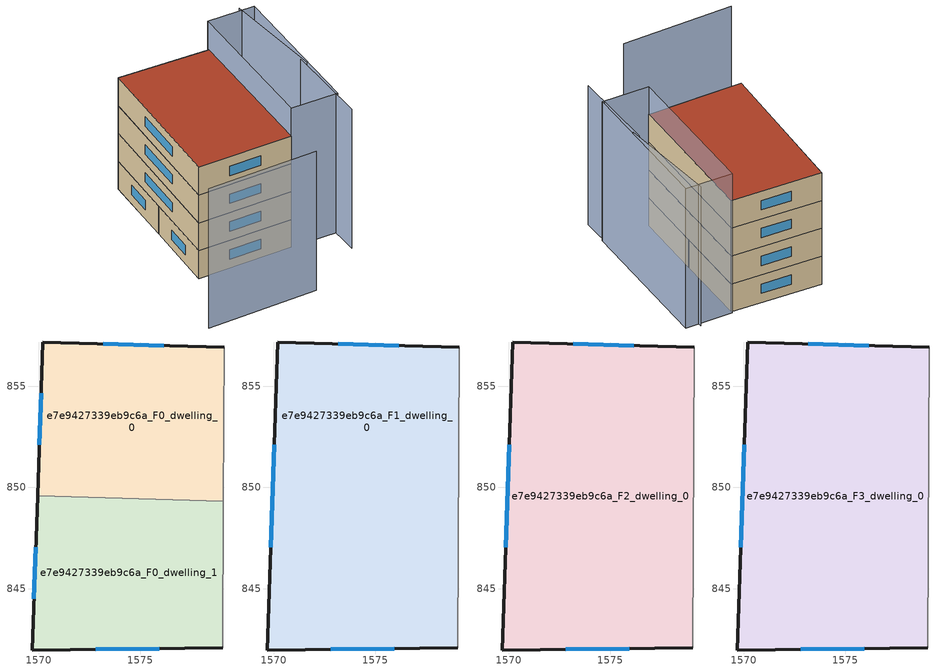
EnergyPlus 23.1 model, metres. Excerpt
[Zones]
e7e9427339eb9c6a_F0_dwelling_0
 floor ground (EU_floor_Construction): 1579.14,856.91 1579.1,849.32 1569.93,849.58 1570.19,857.17 z0
 wall outside (EU_wall_Construction): 1579.14,856.91 1570.19,857.17 1569.93,849.58 z0:3
 wall adiabatic (EU_wall_Construction): 1579.1,849.32 1579.14,856.91 z0:3
 wall to e7e9427339eb9c6a_F0_dwelling_1 (EU_wall_Construction): 1569.93,849.58 1579.1,849.32 z0:3
 window (EU_Window_Construction): 1570.11,854.64 1570.02,852.11 / 1576.16,857 1573.18,857.08 z1:2
e7e9427339eb9c6a_F0_dwelling_1
 floor ground (EU_floor_Construction): 1579.1,849.32 1579.06,842.09 1569.67,841.98 1569.93,849.58 z0
 wall outside (EU_wall_Construction): 1569.93,849.58 1569.67,841.98 1579.06,842.09 z0:3
 wall adiabatic (EU_wall_Construction): 1579.06,842.09 1579.1,849.32 z0:3
 window (EU_Window_Construction): 1572.8,842.02 1575.93,842.05 / 1569.85,847.05 1569.76,844.52 z1:2
e7e9427339eb9c6a_F1_dwelling_0
 floor to e7e9427339eb9c6a_F0_dwelling_0 (EU_floor_Construction): 1579.14,856.91 1579.1,849.32 1569.93,849.58 1570.19,857.17 z3
 floor to e7e9427339eb9c6a_F0_dwelling_1 (EU_floor_Construction): 1579.1,849.32 1579.06,842.09 1569.67,841.98 1569.93,849.58 z3
 wall outside (EU_wall_Construction): 1579.14,856.91 1570.19,857.17 1569.67,841.98 1579.06,842.09 z3:6
 wall adiabatic (EU_wall_Construction): 1579.06,842.09 1579.14,856.91 z3:6
 window (EU_Window_Construction): 1572.8,842.02 1575.93,842.05 / 1570.02,852.11 1569.85,847.04 / 1576.16,857 1573.18,857.08 z4:5
e7e9427339eb9c6a_F2_dwelling_0
 floor to e7e9427339eb9c6a_F1_dwelling_0 (EU_floor_Construction): 1579.14,856.91 1579.06,842.09 1569.67,841.98 1570.19,857.17 z6
 wall outside (EU_wall_Construction): 1579.14,856.91 1570.19,857.17 1569.67,841.98 1579.06,842.09 z6:9
 wall adiabatic (EU_wall_Construction): 1579.06,842.09 1579.14,856.91 z6:9
 window (EU_Window_Construction): 1572.8,842.02 1575.93,842.05 / 1570.02,852.11 1569.85,847.04 / 1576.16,857 1573.18,857.08 z7:8
e7e9427339eb9c6a_F3_dwelling_0
 floor to e7e9427339eb9c6a_F2_dwelling_0 (EU_floor_Construction): 1579.14,856.91 1579.06,842.09 1569.67,841.98 1570.19,857.17 z9
 wall outside (EU_wall_Construction): 1579.14,856.91 1570.19,857.17 1569.67,841.98 1579.06,842.09 z9:12
 wall adiabatic (EU_wall_Construction): 1579.06,842.09 1579.14,856.91 z9:12
 window (EU_Window_Construction): 1572.8,842.02 1575.93,842.05 / 1570.02,852.11 1569.85,847.04 / 1576.16,857 1573.18,857.08 z10:11
 roof outside (EU_roof_Construction): 1579.06,842.09 1579.14,856.91 1570.19,857.17 1569.67,841.98 z12
shading: 1566.78,835.12 1577.75,835.41 / 1583.57,839.39 1583.4,848.09 / 1583.63,847.42 1582.47,857.42 / 1579.06,842.09 1579.14,857.08 / 1579.14,857.08 1583.8,857.05 / 1583.8,857.05 1583.72,842.07 / 1583.72,842.07 1579.06,842.09 z0:15
[Building]
EU S2 Campaign: North Axis=0; Terrain=City; Solar Distribution=FullExterior
[Site:Location]
Bologna: Latitude=44.5; Longitude=11.25; Time Zone=1; Elevation=37
[SizingPeriod:WeatherFileDays]
AnnualSizingPeriod: Begin Month=1; Begin Day of Month=1; End Month=12; End Day of Month=31; Day of Week for Start Day=Monday; Use Weather File Daylight Saving Period=No; Use Weather File Rain and Snow Indicators=No
[MATERIAL]
EU_InternalMass_Material: Roughness=MediumRough; Thickness=0.1; Conductivity=1; Density=1800; Specific Heat=900; Thermal Absorptance=0.9; Solar Absorptance=0.7; Visible Absorptance=0.7
[MATERIAL:NOMASS] Roughness=MediumRough; Thermal Absorptance=0.9; Solar Absorptance=0.7; Visible Absorptance=0.7
Name | Thermal Resistance
EU_wall_NoMass | 0.937881
EU_roof_NoMass | 0.548572
EU_floor_NoMass | 0.71348
[WINDOWMATERIAL:SIMPLEGLAZINGSYSTEM]
EU_Window_SimpleGlazing: UFactor=4.25633; Solar Heat Gain Coefficient=0.85; Visible Transmittance=0.85
[CONSTRUCTION]
EU_wall_Construction: EU_wall_NoMass
EU_roof_Construction: EU_roof_NoMass
EU_floor_Construction: EU_floor_NoMass
EU_InternalMass_Construction: EU_InternalMass_Material
EU_Window_Construction: EU_Window_SimpleGlazing
[ZONE] Type=1; Multiplier=1; Ceiling Height=autocalculate; Floor Area=autocalculate; Part of Total Floor Area=Yes
Name | Volume
e7e9427339eb9c6a_F0_dwelling_0 | 206.429
e7e9427339eb9c6a_F1_dwelling_0 | 412.841
e7e9427339eb9c6a_F2_dwelling_0; e7e9427339eb9c6a_F3_dwelling_0 | 412.842
e7e9427339eb9c6a_F0_dwelling_1 | 206.416
[INTERNALMASS] Construction=EU_InternalMass_Construction
Name | Zone or ZoneList | Surface Area
e7e9427339eb9c6a_F0_dwelling_0_EU_InternalMass | e7e9427339eb9c6a_F0_dwelling_0 | 68.8102
e7e9427339eb9c6a_F0_dwelling_1_EU_InternalMass | e7e9427339eb9c6a_F0_dwelling_1 | 68.8053
e7e9427339eb9c6a_F1_dwelling_0_EU_InternalMass | e7e9427339eb9c6a_F1_dwelling_0 | 137.614
e7e9427339eb9c6a_F2_dwelling_0_EU_InternalMass | e7e9427339eb9c6a_F2_dwelling_0 | 137.614
e7e9427339eb9c6a_F3_dwelling_0_EU_InternalMass | e7e9427339eb9c6a_F3_dwelling_0 | 137.614
[OTHEREQUIPMENT] Fuel Type=Electricity; Design Level Calculation Method=Watts/Area; Power per Zone Floor Area=1; Fraction Latent=0; Fraction Radiant=0; Fraction Lost=0; Carbon Dioxide Generation Rate=0; EndUse Subcategory=EU_Step8_InternalGains
Name | Zone or ZoneList or Space or SpaceList | Schedule
EU_Step8_InternalGain_e7e9427339eb9c6a_F0_dwelling_0_f000 | e7e9427339eb9c6a_F0_dwelling_0 | EU_Step8_GainSchedule_e7e9427339eb9c6a_F0_dwelling_0_f000
EU_Step8_InternalGain_e7e9427339eb9c6a_F0_dwelling_1_f000 | e7e9427339eb9c6a_F0_dwelling_1 | EU_Step8_GainSchedule_e7e9427339eb9c6a_F0_dwelling_1_f000
EU_Step8_InternalGain_e7e9427339eb9c6a_F1_dwelling_0_f000 | e7e9427339eb9c6a_F1_dwelling_0 | EU_Step8_GainSchedule_e7e9427339eb9c6a_F1_dwelling_0_f000
EU_Step8_InternalGain_e7e9427339eb9c6a_F2_dwelling_0_f000 | e7e9427339eb9c6a_F2_dwelling_0 | EU_Step8_GainSchedule_e7e9427339eb9c6a_F2_dwelling_0_f000
EU_Step8_InternalGain_e7e9427339eb9c6a_F3_dwelling_0_f000 | e7e9427339eb9c6a_F3_dwelling_0 | EU_Step8_GainSchedule_e7e9427339eb9c6a_F3_dwelling_0_f000
[ZONEVENTILATION:DESIGNFLOWRATE] Schedule=EU_AlwaysOn; Design Flow Rate Calculation Method=AirChanges/Hour; Air Changes per Hour=0.687892; Ventilation Type=Natural; Fan Pressure Rise=0; Fan Total Efficiency=1; Constant Term Coefficient=1; Temperature Term Coefficient=0; Velocity Term Coefficient=0; Velocity Squared Term Coefficient=0; Minimum Indoor Temperature=-100; Maximum Indoor Temperature=100; Delta Temperature=-100; Minimum Outdoor Temperature=-100; Maximum Outdoor Temperature=100; Maximum Wind Speed=40
Name | Zone or ZoneList or Space or SpaceList
EU_ConstantAir_e7e9427339eb9c6a_F0_dwelling_0 | e7e9427339eb9c6a_F0_dwelling_0
EU_ConstantAir_e7e9427339eb9c6a_F0_dwelling_1 | e7e9427339eb9c6a_F0_dwelling_1
EU_ConstantAir_e7e9427339eb9c6a_F1_dwelling_0 | e7e9427339eb9c6a_F1_dwelling_0
EU_ConstantAir_e7e9427339eb9c6a_F2_dwelling_0 | e7e9427339eb9c6a_F2_dwelling_0
EU_ConstantAir_e7e9427339eb9c6a_F3_dwelling_0 | e7e9427339eb9c6a_F3_dwelling_0
[HVACTEMPLATE:THERMOSTAT] Constant Heating Setpoint=20; Constant Cooling Setpoint=50
EU_HeatOnly_e7e9427339eb9c6a_F0_dwelling_0; EU_HeatOnly_e7e9427339eb9c6a_F0_dwelling_1; EU_HeatOnly_e7e9427339eb9c6a_F1_dwelling_0; EU_HeatOnly_e7e9427339eb9c6a_F2_dwelling_0; EU_HeatOnly_e7e9427339eb9c6a_F3_dwelling_0
[HVACTEMPLATE:ZONE:IDEALLOADSAIRSYSTEM] System Availability Schedule=EU_AlwaysOn; Maximum Heating Supply Air Temperature=50; Minimum Cooling Supply Air Temperature=13; Maximum Heating Supply Air Humidity Ratio=0.0156; Minimum Cooling Supply Air Humidity Ratio=0.0077; Heating Limit=NoLimit; Cooling Limit=NoLimit; Heating Availability Schedule=EU_AlwaysOn; Cooling Availability Schedule=EU_CoolingOff; Dehumidification Control Type=ConstantSensibleHeatRatio; Cooling Sensible Heat Ratio=0.7; Dehumidification Setpoint=60; Humidification Control Type=None; Humidification Setpoint=30; Outdoor Air Method=None; Outdoor Air Flow Rate per Person=0.00944; Outdoor Air Flow Rate per Zone Floor Area=0; Outdoor Air Flow Rate per Zone=0; Demand Controlled Ventilation Type=None; Outdoor Air Economizer Type=NoEconomizer; Heat Recovery Type=None; Sensible Heat Recovery Effectiveness=0.7; Latent Heat Recovery Effectiveness=0.65
Name | Template Thermostat
e7e9427339eb9c6a_F0_dwelling_0 | EU_HeatOnly_e7e9427339eb9c6a_F0_dwelling_0
e7e9427339eb9c6a_F0_dwelling_1 | EU_HeatOnly_e7e9427339eb9c6a_F0_dwelling_1
e7e9427339eb9c6a_F1_dwelling_0 | EU_HeatOnly_e7e9427339eb9c6a_F1_dwelling_0
e7e9427339eb9c6a_F2_dwelling_0 | EU_HeatOnly_e7e9427339eb9c6a_F2_dwelling_0
e7e9427339eb9c6a_F3_dwelling_0 | EU_HeatOnly_e7e9427339eb9c6a_F3_dwelling_0
[SIZING:ZONE] Zone Cooling Design Supply Air Temperature Input Method=SupplyAirTemperature; Zone Cooling Design Supply Air Temperature=13; Zone Heating Design Supply Air Temperature Input Method=SupplyAirTemperature; Zone Heating Design Supply Air Temperature=50; Zone Cooling Design Supply Air Humidity Ratio=0.008; Zone Heating Design Supply Air Humidity Ratio=0.008; Cooling Design Air Flow Method=DesignDay; Cooling Design Air Flow Rate=0; Cooling Minimum Air Flow per Zone Floor Area=0.000762; Cooling Minimum Air Flow=0; Cooling Minimum Air Flow Fraction=0.2; Heating Design Air Flow Method=DesignDay; Heating Design Air Flow Rate=0; Heating Maximum Air Flow per Zone Floor Area=0.002032; Heating Maximum Air Flow=0.141576; Heating Maximum Air Flow Fraction=0.3; Account for Dedicated Outdoor Air System=No; Dedicated Outdoor Air System Control Strategy=NeutralSupplyAir; Dedicated Outdoor Air Low Setpoint Temperature for Design=autosize; Dedicated Outdoor Air High Setpoint Temperature for Design=autosize; Zone Load Sizing Method=Sensible Load Only No Latent Load; Zone Latent Cooling Design Supply Air Humidity Ratio Input Method=HumidityRatioDifference; Zone Cooling Design Supply Air Humidity Ratio Difference=0.005; Zone Latent Heating Design Supply Air Humidity Ratio Input Method=HumidityRatioDifference; Zone Humidification Design Supply Air Humidity Ratio Difference=0.005
e7e9427339eb9c6a_F0_dwelling_0; e7e9427339eb9c6a_F0_dwelling_1; e7e9427339eb9c6a_F1_dwelling_0; e7e9427339eb9c6a_F2_dwelling_0; e7e9427339eb9c6a_F3_dwelling_0
[SCHEDULE:CONSTANT]
Name | Hourly Value
EU_AlwaysOn | 1
EU_CoolingOff | 0
[SCHEDULE:FILE] Column Number=1; Rows to Skip at Top=0; Number of Hours of Data=8760; Column Separator=Comma; Interpolate to Timestep=No; Minutes per Item=60; Adjust Schedule for Daylight Savings=Yes
Name | File
EU_Step8_GainSchedule_e7e9427339eb9c6a_F0_dwelling_0_f000 | ../../schedules/e7e9427339eb9c6a/e7e9427339eb9c6a_F0_dwelling_0_f000_gain.csv
EU_Step8_GainSchedule_e7e9427339eb9c6a_F0_dwelling_1_f000 | ../../schedules/e7e9427339eb9c6a/e7e9427339eb9c6a_F0_dwelling_1_f000_gain.csv
EU_Step8_GainSchedule_e7e9427339eb9c6a_F1_dwelling_0_f000 | ../../schedules/e7e9427339eb9c6a/e7e9427339eb9c6a_F1_dwelling_0_f000_gain.csv
EU_Step8_GainSchedule_e7e9427339eb9c6a_F2_dwelling_0_f000 | ../../schedules/e7e9427339eb9c6a/e7e9427339eb9c6a_F2_dwelling_0_f000_gain.csv
EU_Step8_GainSchedule_e7e9427339eb9c6a_F3_dwelling_0_f000 | ../../schedules/e7e9427339eb9c6a/e7e9427339eb9c6a_F3_dwelling_0_f000_gain.csv
